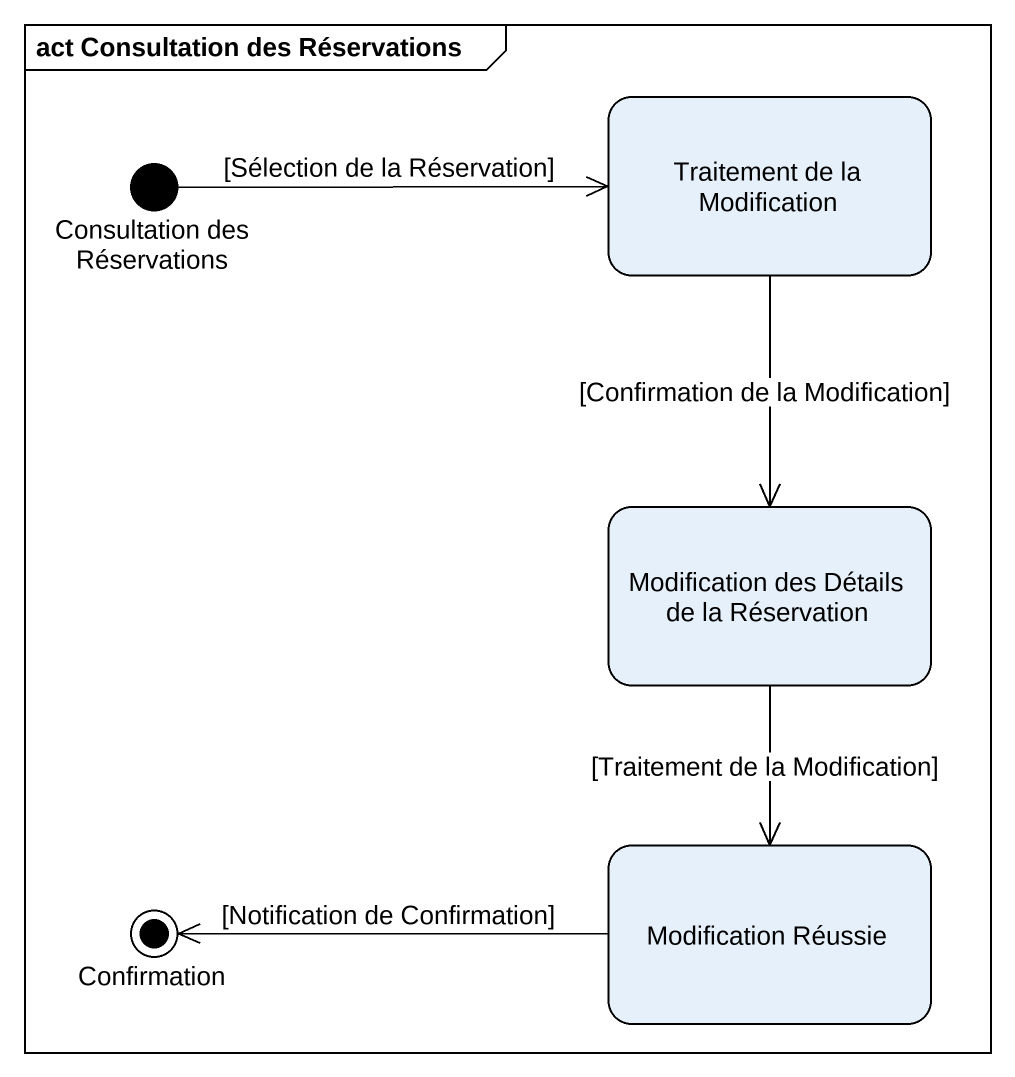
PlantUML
@startuml
mainframe act Consultation des Réservations
hide empty description
state "Traitement de la Modification" as Traitement_de_la
state "Consultation des Réservations" as Consultation_des <<start>>
state "Modification des Détails de la Réservation" as Modification_des_Détails_de
state "Modification Réussie" as Modification_Réussie
state Confirmation <<end>>
Traitement_de_la --> Modification_des_Détails_de : [Confirmation de la Modification]
Consultation_des -right-> Traitement_de_la : [Sélection de la Réservation]
Modification_des_Détails_de --> Modification_Réussie : [Traitement de la Modification]
Modification_Réussie -left-> Confirmation : [Notification de Confirmation]
@enduml
